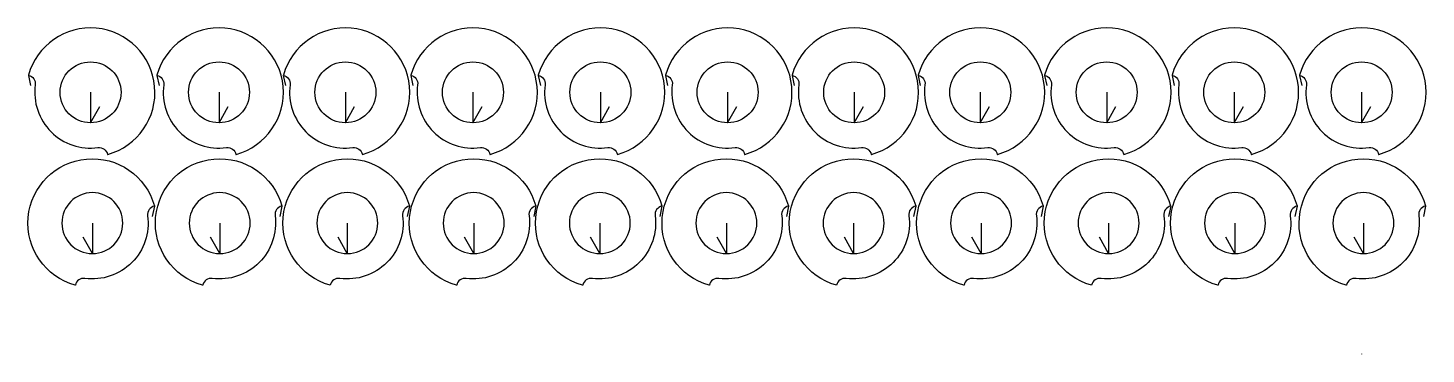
# Model space of a CAD drawing. Extents: x 204 to 1181, y 148 to 376.
import ezdxf

# ---------------------------------------------------------------- set-up
doc = ezdxf.new("R2010")
doc.units = 0
doc.layers.get('0').update_dxf_attribs({"linetype": 'CONTINUOUS'})

msp = doc.modelspace()

# ---------------------------------------------------------------- linework, layer by layer
for points in [[(204.298824, 342.801242, -0.394789), (209.050271, 336.121445, 0.494907), (252.90205, 292.269666, -0.394893), (259.582277, 287.516102), (259.70205, 287.550948, 1.715898), (204.331553, 342.921445), (204.298824, 342.801242), (205.787908, 335.655213)], [(294.086724, 342.801242, -0.394789), (298.83817, 336.121445, 0.494907), (342.689949, 292.269666, -0.394893), (349.370177, 287.516102), (349.489949, 287.550948, 1.715898), (294.119452, 342.921445), (294.086724, 342.801242), (295.575808, 335.655213)], [(382.428342, 342.801242, -0.394789), (387.179789, 336.121445, 0.494907), (431.031568, 292.269666, -0.394893), (437.711796, 287.516102), (437.831568, 287.550948, 1.715898), (382.461071, 342.921445), (382.428342, 342.801242), (383.917427, 335.655213)], [(471.586713, 342.801242, -0.394789), (476.338159, 336.121445, 0.494907), (520.189938, 292.269666, -0.394893), (526.870166, 287.516102), (526.989938, 287.550948, 1.715898), (471.619441, 342.921445), (471.586713, 342.801242), (473.075797, 335.655213)], [(560.650999, 342.801242, -0.394789), (565.402446, 336.121445, 0.494907), (609.254225, 292.269666, -0.394893), (615.934452, 287.516102), (616.054225, 287.550948, 1.715898), (560.683728, 342.921445), (560.650999, 342.801242), (562.140083, 335.655213)], [(649.583502, 342.801242, -0.394789), (654.334949, 336.121445, 0.494907), (698.186728, 292.269666, -0.394893), (704.866955, 287.516102), (704.986728, 287.550948, 1.715898), (649.616231, 342.921445), (649.583502, 342.801242), (651.072586, 335.655213)], [(738.040651, 342.801242, -0.394789), (742.792098, 336.121445, 0.494907), (786.643877, 292.269666, -0.394893), (793.324104, 287.516102), (793.443877, 287.550948, 1.715898), (738.07338, 342.921445), (738.040651, 342.801242), (739.529735, 335.655213)], [(826.192709, 342.801242, -0.394789), (830.944156, 336.121445, 0.494907), (874.795935, 292.269666, -0.394893), (881.476162, 287.516102), (881.595935, 287.550948, 1.715898), (826.225438, 342.921445), (826.192709, 342.801242), (827.681793, 335.655213)], [(914.534328, 342.801242, -0.394789), (919.285775, 336.121445, 0.494907), (963.137554, 292.269666, -0.394893), (969.817781, 287.516102), (969.937554, 287.550948, 1.715898), (914.567057, 342.921445), (914.534328, 342.801242), (916.023412, 335.655213)], [(1003.692698, 342.801242, -0.394789), (1008.444145, 336.121445, 0.494907), (1052.295924, 292.269666, -0.394893), (1058.976151, 287.516102), (1059.095924, 287.550948, 1.715898), (1003.725427, 342.921445), (1003.692698, 342.801242), (1005.181782, 335.655213)], [(1092.756985, 342.801242, -0.394789), (1097.508432, 336.121445, 0.494907), (1141.36021, 292.269666, -0.394893), (1148.040438, 287.516102), (1148.16021, 287.550948, 1.715898), (1092.789714, 342.921445), (1092.756985, 342.801242), (1094.246069, 335.655213)], [(247.70205, 330.921445), (247.70205, 309.621445, -1), (247.70205, 352.221445, -1), (247.70205, 309.621445), (254.135398, 321.039599)], [(337.489949, 330.921445), (337.489949, 309.621445, -1), (337.489949, 352.221445, -1), (337.489949, 309.621445), (343.923297, 321.039599)], [(425.831568, 330.921445), (425.831568, 309.621445, -1), (425.831568, 352.221445, -1), (425.831568, 309.621445), (432.264916, 321.039599)], [(514.989938, 330.921445), (514.989938, 309.621445, -1), (514.989938, 352.221445, -1), (514.989938, 309.621445), (521.423286, 321.039599)], [(604.054225, 330.921445), (604.054225, 309.621445, -1), (604.054225, 352.221445, -1), (604.054225, 309.621445), (610.487573, 321.039599)], [(692.986728, 330.921445), (692.986728, 309.621445, -1), (692.986728, 352.221445, -1), (692.986728, 309.621445), (699.420076, 321.039599)], [(781.443877, 330.921445), (781.443877, 309.621445, -1), (781.443877, 352.221445, -1), (781.443877, 309.621445), (787.877225, 321.039599)], [(869.595935, 330.921445), (869.595935, 309.621445, -1), (869.595935, 352.221445, -1), (869.595935, 309.621445), (876.029283, 321.039599)], [(957.937554, 330.921445), (957.937554, 309.621445, -1), (957.937554, 352.221445, -1), (957.937554, 309.621445), (964.370902, 321.039599)], [(1047.095924, 330.921445), (1047.095924, 309.621445, -1), (1047.095924, 352.221445, -1), (1047.095924, 309.621445), (1053.529272, 321.039599)], [(1136.16021, 330.921445), (1136.16021, 309.621445, -1), (1136.16021, 352.221445, -1), (1136.16021, 309.621445), (1142.593559, 321.039599)], [(292.363519, 251.364895, 0.394789), (287.612072, 244.685098, -0.494907), (243.760294, 200.833319, 0.394893), (237.080066, 196.079755), (236.960294, 196.114601, -1.715898), (292.330791, 251.485098), (292.363519, 251.364895), (290.874435, 244.218866)], [(381.427806, 251.364895, 0.394789), (376.676359, 244.685098, -0.494907), (332.82458, 200.833319, 0.394893), (326.144353, 196.079755), (326.02458, 196.114601, -1.715898), (381.395077, 251.485098), (381.427806, 251.364895), (379.938722, 244.218866)], [(470.586176, 251.364895, 0.394789), (465.834729, 244.685098, -0.494907), (421.982951, 200.833319, 0.394893), (415.302723, 196.079755), (415.182951, 196.114601, -1.715898), (470.553447, 251.485098), (470.586176, 251.364895), (469.097092, 244.218866)], [(558.927795, 251.364895, 0.394789), (554.176348, 244.685098, -0.494907), (510.324569, 200.833319, 0.394893), (503.644342, 196.079755), (503.524569, 196.114601, -1.715898), (558.895066, 251.485098), (558.927795, 251.364895), (557.438711, 244.218866)], [(647.079853, 251.364895, 0.394789), (642.328406, 244.685098, -0.494907), (598.476627, 200.833319, 0.394893), (591.7964, 196.079755), (591.676627, 196.114601, -1.715898), (647.047124, 251.485098), (647.079853, 251.364895), (645.590769, 244.218866)], [(735.537002, 251.364895, 0.394789), (730.785555, 244.685098, -0.494907), (686.933777, 200.833319, 0.394893), (680.253549, 196.079755), (680.133777, 196.114601, -1.715898), (735.504273, 251.485098), (735.537002, 251.364895), (734.047918, 244.218866)], [(824.469505, 251.364895, 0.394789), (819.718058, 244.685098, -0.494907), (775.866279, 200.833319, 0.394893), (769.186052, 196.079755), (769.066279, 196.114601, -1.715898), (824.436776, 251.485098), (824.469505, 251.364895), (822.980421, 244.218866)], [(913.533792, 251.364895, 0.394789), (908.782345, 244.685098, -0.494907), (864.930566, 200.833319, 0.394893), (858.250339, 196.079755), (858.130566, 196.114601, -1.715898), (913.501063, 251.485098), (913.533792, 251.364895), (912.044707, 244.218866)], [(1002.692162, 251.364895, 0.394789), (997.940715, 244.685098, -0.494907), (954.088936, 200.833319, 0.394893), (947.408709, 196.079755), (947.288936, 196.114601, -1.715898), (1002.659433, 251.485098), (1002.692162, 251.364895), (1001.203077, 244.218866)], [(1091.033781, 251.364895, 0.394789), (1086.282334, 244.685098, -0.494907), (1042.430555, 200.833319, 0.394893), (1035.750328, 196.079755), (1035.630555, 196.114601, -1.715898), (1091.001052, 251.485098), (1091.033781, 251.364895), (1089.544696, 244.218866)], [(1180.82168, 251.364895, 0.394789), (1176.070233, 244.685098, -0.494907), (1132.218455, 200.833319, 0.394893), (1125.538227, 196.079755), (1125.418455, 196.114601, -1.715898), (1180.788951, 251.485098), (1180.82168, 251.364895), (1179.332596, 244.218866)], [(248.960294, 239.485098), (248.960294, 218.185098, 1), (248.960294, 260.785098, 1), (248.960294, 218.185098), (242.526946, 229.603252)], [(338.02458, 239.485098), (338.02458, 218.185098, 1), (338.02458, 260.785098, 1), (338.02458, 218.185098), (331.591232, 229.603252)], [(427.182951, 239.485098), (427.182951, 218.185098, 1), (427.182951, 260.785098, 1), (427.182951, 218.185098), (420.749602, 229.603252)], [(515.524569, 239.485098), (515.524569, 218.185098, 1), (515.524569, 260.785098, 1), (515.524569, 218.185098), (509.091221, 229.603252)], [(603.676627, 239.485098), (603.676627, 218.185098, 1), (603.676627, 260.785098, 1), (603.676627, 218.185098), (597.243279, 229.603252)], [(692.133777, 239.485098), (692.133777, 218.185098, 1), (692.133777, 260.785098, 1), (692.133777, 218.185098), (685.700429, 229.603252)], [(781.066279, 239.485098), (781.066279, 218.185098, 1), (781.066279, 260.785098, 1), (781.066279, 218.185098), (774.632931, 229.603252)], [(870.130566, 239.485098), (870.130566, 218.185098, 1), (870.130566, 260.785098, 1), (870.130566, 218.185098), (863.697218, 229.603252)], [(959.288936, 239.485098), (959.288936, 218.185098, 1), (959.288936, 260.785098, 1), (959.288936, 218.185098), (952.855588, 229.603252)], [(1047.630555, 239.485098), (1047.630555, 218.185098, 1), (1047.630555, 260.785098, 1), (1047.630555, 218.185098), (1041.197207, 229.603252)], [(1137.418455, 239.485098), (1137.418455, 218.185098, 1), (1137.418455, 260.785098, 1), (1137.418455, 218.185098), (1130.985106, 229.603252)]]:
    msp.add_lwpolyline(points, format="xyb")
msp.add_lwpolyline([(1136.16021, 148.074455), (1136.16021, 147.974455)])

doc.saveas('drawing.dxf')
